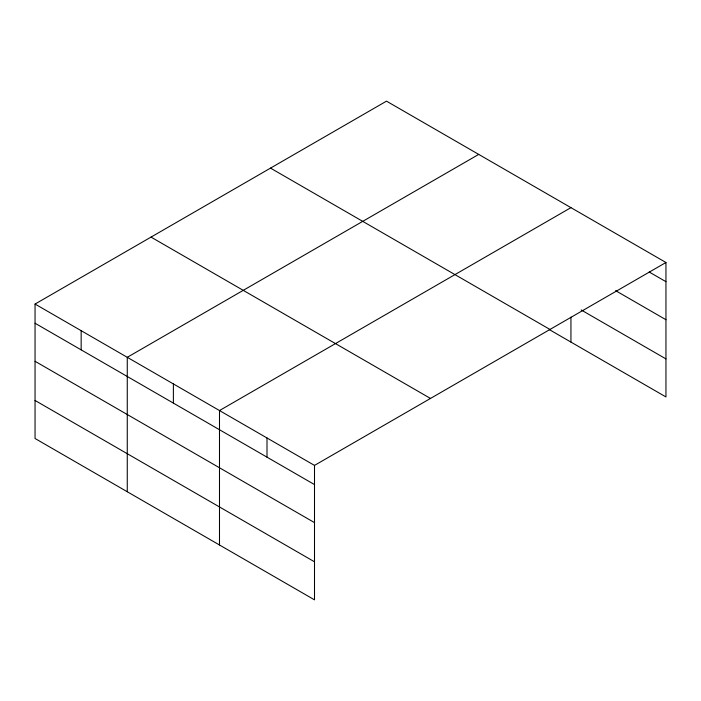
<?xml version="1.0" encoding="UTF-8"?>
<svg xmlns="http://www.w3.org/2000/svg" width="701" height="701" viewBox="0 0 701 701"><rect width="100%" height="100%" fill="white"/><g stroke="black" fill="none" stroke-linecap="round" stroke-linejoin="round"><path stroke-width="1.05" d="M35.05 304.059L314.504 465.403L314.504 599.846L35.05 438.502L35.05 304.059L386.496 101.154L665.95 262.498L665.95 396.941L549.295 329.584M478.713 154.404L127.267 357.308L127.267 491.743M570.938 207.645L219.492 410.549L219.492 544.984M314.504 465.403L665.95 262.498M649.179 271.997L665.95 281.679M615.644 290.67L665.95 319.717M581.182 309.965L665.95 358.903M270.516 168.117L549.97 329.461M151.03 237.104L430.484 398.448M35.05 323.24L314.504 484.584M35.05 361.278L314.504 522.622M35.05 400.464L314.504 561.808M570.938 317.089L570.938 342.079M267.002 437.976L267.002 457.157M173.384 383.929L173.384 403.11M81.158 330.688L81.158 349.86"/></g></svg>
